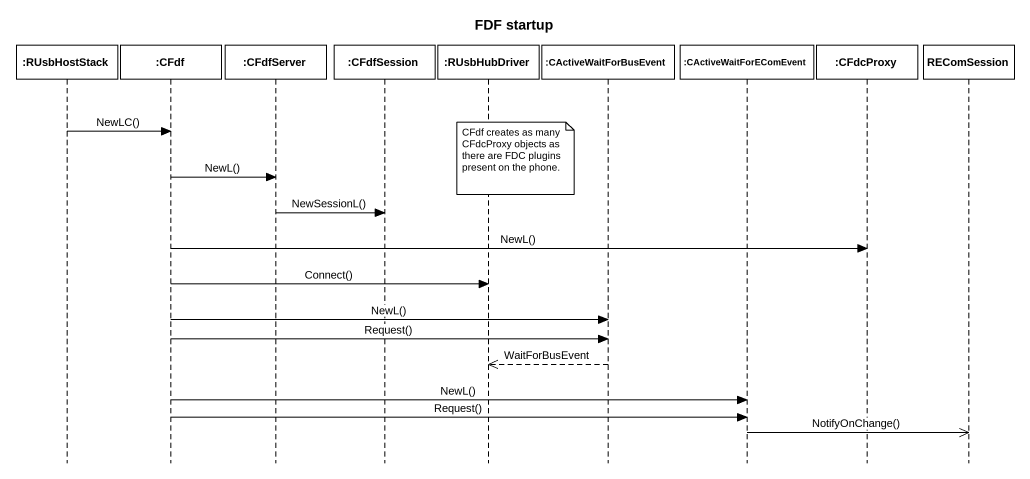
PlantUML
@startuml
title FDF startup
hide footbox
participant ":RUsbHostStack" as RUsbHostStack
participant ":CFdf" as CFdf
participant ":CFdfServer" as CFdfServer
participant ":CFdfSession" as CFdfSession
participant ":RUsbHubDriver" as RUsbHubDriver
participant ":CActiveWaitForBusEvent" as CActiveWaitForBusEvent
participant ":CActiveWaitForEComEvent" as CActiveWaitForEComEvent
participant ":CFdcProxy" as CFdcProxy
participant REComSession

RUsbHostStack -> CFdf : NewLC()
note over RUsbHubDriver : CFdf creates as many CFdcProxy objects as there are FDC plugins present on the phone.
CFdf -> CFdfServer : NewL()
CFdfServer -> CFdfSession : NewSessionL()
CFdf -> CFdcProxy : NewL()
CFdf -> RUsbHubDriver : Connect()
CFdf -> CActiveWaitForBusEvent : NewL()
CFdf -> CActiveWaitForBusEvent : Request()
CActiveWaitForBusEvent -->> RUsbHubDriver : WaitForBusEvent
CFdf -> CActiveWaitForEComEvent : NewL()
CFdf -> CActiveWaitForEComEvent : Request()
CActiveWaitForEComEvent ->> REComSession : NotifyOnChange()
@enduml
